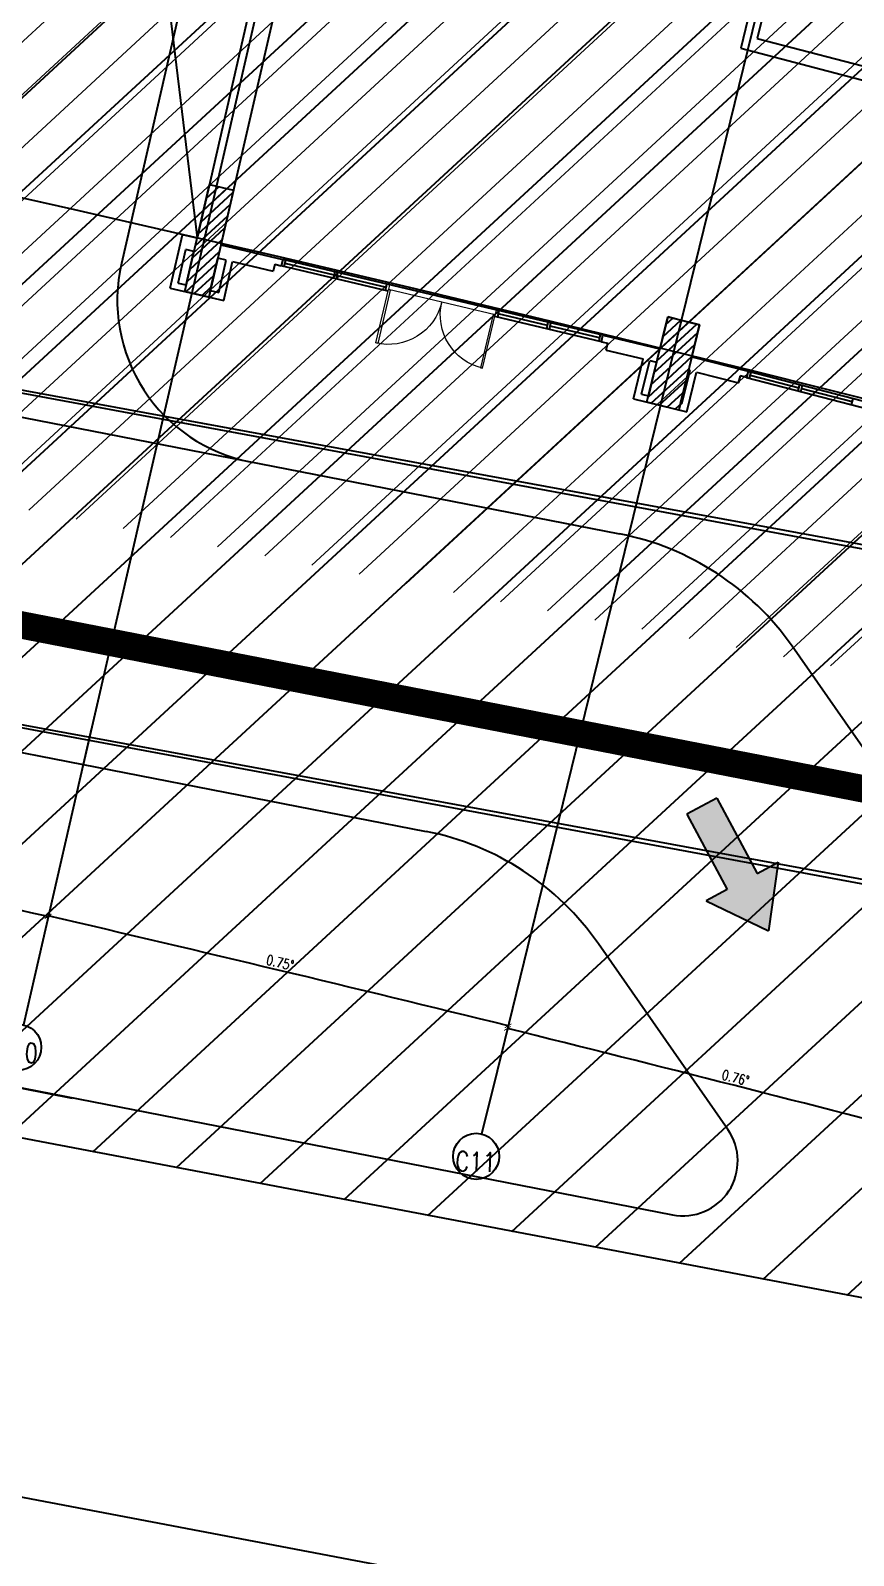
# Model space of a CAD drawing. Extents: x -678889171 to 586587, y -792238163 to 335485.
# Drawn here: x -678751703 to -678736689, y -792199813 to -792172014 of the extents above; entities that cross this region are included whole.
import ezdxf
from ezdxf.enums import TextEntityAlignment as Align

# ---------------------------------------------------------------- set-up
doc = ezdxf.new("R2010")
doc.units = 0
doc.header["$MEASUREMENT"] = 0
doc.layers.get('0').update_dxf_attribs({"color": 8})
for name, color, linetype in [('A-ANNO-LEGN', 252, 'Continuous'), ('A-FLOR-PATT', 252, 'Continuous'), ('A-SITE-PATT', 252, 'Continuous'), ('A-WALL', 252, 'Continuous'), ('XR-Axis$0$A-GRID-LINE-OUT', 252, 'Continuous')]:
    doc.layers.add(name, color=color, linetype=linetype)
for name, color, linetype, lineweight in [('BASEMENT3 LAYOUT$0$A-TABL-TEXT', 252, 'Continuous', 30), ('BASEMENT3 LAYOUT$0$HATCH5', 252, 'Continuous', 15), ('Ground floor Towers$0$04-Ground Floor$0$A-DOOR-FULL', 252, 'Continuous', 20), ('Ground floor Towers$0$04-Ground Floor$0$A-GLAZ', 252, 'Continuous', 20)]:
    doc.layers.add(name, color=color, linetype=linetype, lineweight=lineweight)
doc.styles.add('Ground floor Towers$0$$Bas01-Rname$0$EN-SC', font='swissc.ttf')
doc.styles.add('Ground floor Towers$0$$Bas01-Rname$0$EN-SCL', font='swisscl.ttf')
doc.styles.add('Ground floor Towers$0$04-Ground Floor$0$V2-lower ground$0$LEVEL  FOR LICENSE LOWER GR$0$$LG- LEVEL$0$AR-SR', font='sarb.shx')
doc.styles.add('XR-Axis$0$MEDAD-E-TEXT', font='romans.shx', dxfattribs={"width": 0.8, "height": 1.8})
doc.styles.add('XR-Axis$0$MOD-E-TEXT', font='romans.shx', dxfattribs={"width": 0.8, "height": 1.8})

# ---------------------------------------------------------------- blocks, each defined once
blk = doc.blocks.new('A$C61C61320')
at = {"layer": 'BASEMENT3 LAYOUT$0$HATCH5'}
h = blk.add_hatch(dxfattribs=at)
h.set_pattern_fill('JIS_WOOD', color=256, scale=1000, style=0)
h.set_pattern_definition([(45, (-845680.2949388556, -470481.0696760565), (-499.9999991609842, 499.9999991609843), [])])
h.paths.add_polyline_path([(12440.74077330553, -169431.9252005816), (13408.27617370361, -243253.7315873399), (7111.185080291936, -248399.4795461658), (-61957.46107163071, -237877.8060760189), (-55832.26724016038, -200866.3395951205), (-20860.02674167091, -206712.4958959252), (-20783.43353955913, -208437.764712235), (-16504.6553898881, -208719.7022090854), (-18718.17453308101, -208569.0044804074), (-18168.17453308101, -169431.9252005816)])
at = {"layer": 'BASEMENT3 LAYOUT$0$A-TABL-TEXT', "const_width": 500}
blk.add_lwpolyline([(-88972.05171104963, 22775.97554144054), (13087.40149203665, 22211.71815820993), (12977.94017466274, -133203.5437077869), (15397.77637988678, -244279.008176838), (7656.957292334409, -250604.5168011433), (-62676.49176812707, -239864.7054035134), (-80695.52998699364, -235653.5139011407), (-118847.6494075342, -234162.0357504327), (-129624.8318891085, -222084.4801378573), (-129624.8318891085, -153058.7582305309), (-104567.4960696057, -152628.6520064768), (-88972.05156734609, -151257.049707202)], close=True, dxfattribs=at)
blk = doc.blocks.new('2')
at = {"layer": 'BASEMENT3 LAYOUT$0$A-TABL-TEXT', "const_width": 500}
blk.add_lwpolyline([(28948.80459054373, 254973.3362460719), (131008.25779363, 254409.0788628413), (130898.7964762561, 98993.81699684449), (133318.6326814801, -12081.64747220662), (125577.8135939278, -18407.15609651199), (55244.36453346629, -7667.34469888208), (37225.32631459972, -3456.153196509345), (-926.7931059408002, -1964.675045801327), (-11703.97558751516, 10112.88056677405), (-11703.97558751516, 79138.60247410042), (13353.36023198767, 79568.70869815454), (28948.80473424727, 80940.3109974293)], close=True, dxfattribs=at)
blk = doc.blocks.new('Ground floor Towers$0$04-Ground Floor$0$a-r-00l-facd$0$WATG_DOORDOUBLE_M3')
at = {"layer": 'Ground floor Towers$0$04-Ground Floor$0$A-DOOR-FULL'}
for p, q in [((2199.999999287247, 1.468276605010033e-05), (2200.000000712753, -99.99998531723395)), ((-7.127528078854084e-07, -8.368981070816517e-06), (7.127528078854084e-07, -100.0000083689811))]:
    blk.add_line(p, q, dxfattribs=at)
for points in [[(7.127528078854084e-07, -100.0000083689811), (40.00000071275281, -100.0000077987788), (40.00001545171835, -1199.058316136943), (1.545171835459769e-05, -1199.058316707145)], [(2200.000000712753, -99.99997886421625), (2160.000000712753, -99.99997943441849), (2160.000015465135, -1199.999985887436), (2200.000015465135, -1199.999985317234)]]:
    blk.add_lwpolyline(points, close=True, dxfattribs=at)
for centre, start, end in [((7.127528078854084e-07, -100.0000167199178), 270.0000008170881, 8.137530065835503e-07), ((2200.000000712753, -99.99998535879422), 180.000000813753, 270.0000008170881)]:
    blk.add_arc(centre, 1100, start, end, dxfattribs=at)
at = {"layer": 'Ground floor Towers$0$04-Ground Floor$0$A-GLAZ'}
for p, q in [((-7.127528078854084e-07, -1.482199877500534e-05), (2199.999999287247, 8.229748345911503e-06)), ((7.127528078854084e-07, -100.0000083689811), (2200.000000712753, -99.99998531723395))]:
    blk.add_line(p, q, dxfattribs=at)
blk = doc.blocks.new('XR-Axis$0$_ArchTick')
at = {"const_width": 0.15}
blk.add_lwpolyline([(-0.5, -0.5), (0.5, 0.5)], dxfattribs=at)
blk = doc.blocks.new('*U189')
blk.add_circle((0, 0), 4.2)
at = {"layer": 'XR-Axis$0$A-GRID-LINE-OUT'}
blk.add_line((2.737242717975109, 12.91307485856456), (0.8709408648102626, 4.108705636815997), dxfattribs=at)
at = {"style": 'XR-Axis$0$MEDAD-E-TEXT', "width": 0.8, "flags": 4}
for height, p in [(1.799999999999999, (-0.0692522248746208, 2.544295698152595)), (3.5, (-0.0692522248746208, -0.97607523254144))]:
    blk.add_attdef('00', text='', height=height, dxfattribs=at).set_placement(p, align=Align.MIDDLE_CENTER)
blk = doc.blocks.new('*U190')
blk.add_circle((0, 0), 4.2)
at = {"layer": 'XR-Axis$0$A-GRID-LINE-OUT'}
blk.add_line((2.562223749823528, 12.9489385455272), (0.8152530113074866, 4.120116809940474), dxfattribs=at)
at = {"style": 'XR-Axis$0$MEDAD-E-TEXT', "width": 0.8, "flags": 4}
for height, p in [(1.799999999999999, (-0.0692522248746208, 2.544295698152595)), (3.5, (-0.0692522248746208, -0.97607523254144))]:
    blk.add_attdef('00', text='', height=height, dxfattribs=at).set_placement(p, align=Align.MIDDLE_CENTER)
blk = doc.blocks.new('GR')
at = {"layer": 'A-FLOR-PATT'}
h = blk.add_hatch(color=256, dxfattribs=at)
h.dxf.hatch_style = 1
h.paths.add_polyline_path([(64744.97433743626, -1131.810589075089), (65119.62210483104, -911.6410958468914), (64331.9603504166, 428.6704677641392), (64868.53807542473, 744.0014428198338), (65656.19982980937, -596.3101207911968), (66030.84759717435, -376.1406275480986), (65905.46894390881, -1634.669557183981)])
for p, q in [((61690, 45580), (53291.32627579832, 880.1335675914306)), ((60174.8768082381, 44958.47702707417), (53618.54116322188, 10043.8160864798)), ((71040, 44770), (61791.84706075279, -782.1576375562072)), ((51065.80106699551, 34641.64702229612), (54977.64638893603, 10563.89563205114)), ((56953.80165840432, 21124.21259251968), (54977.06878649931, 10560.82546320346)), ((56410.79165638823, 15747.6964005951), (55415.49213282485, 10457.3293472201)), ((64922.88021439398, 15284.69145882518), (64747.23499838096, 14420.23715108755)), ((65167.14848724953, 15231.34081428852), (65041.30565676317, 14611.99359049244)), ((65041.30565676317, 14611.99359049244), (73302.84162740696, 12810.71435531968)), ((64747.23499838096, 14420.23715108755), (73249.51085968493, 12566.46891536273)), ((91118.10905854641, 2089.001083405527), (18801.22155714846, 12365.71643345358)), ((91171.08015799461, 1959.34538576024), (18807.41378333696, 12365.0869826737)), ((54791.93895073576, 9579.401201000448), (55162.25131921512, 11544.81941343036)), ((55032.02655308414, 10853.65663074004), (55596.25243402692, 11417.88251168281)), ((55073.06621009216, 11071.47298304469), (55485.50677662634, 11483.91354957887)), ((55114.10586710041, 11289.28933534957), (55336.7566856232, 11511.94015387236)), ((55155.14552410832, 11507.10568765411), (55188.00659462006, 11539.96675816586)), ((55162.25131921512, 11544.81941343036), (55604.47041701185, 11461.49913052251)), ((55604.47041701185, 11461.49913052251), (55234.15804853249, 9496.080918092592)), ((54990.98689607624, 10635.8402784355), (55555.21277701901, 11200.06615937827)), ((54949.9472390681, 10418.02392613073), (55514.17312001076, 10982.24980707339)), ((54526.42891641835, 9631.023652717546), (54710.23386040898, 10609.04501901321)), ((54977.06878649931, 10560.82546320346), (54710.23386040898, 10609.04501901321)), ((54908.90758206008, 10200.20757382608), (55473.13346300286, 10764.43345476885)), ((54666.53179732011, 9726.812279995584), (54782.14748412604, 10342.00036754187)), ((54930.83766589508, 10315.13066714985), (54782.14748412604, 10342.00036754187)), ((54815.12294428593, 9698.909576456703), (54930.83766589508, 10315.13066714985)), ((54826.82826804405, 9764.574869216769), (55391.05414898682, 10328.80075015954)), ((54867.86792505195, 9982.391221521306), (55432.09380599484, 10546.6171024642)), ((55415.49213435381, 10457.32934693246), (56557.01162816235, 10235.59406489351)), ((54814.2311348503, 9575.201040726388), (55350.0144919788, 10110.98439785489)), ((55257.18993380274, 9615.89746971491), (55369.26865659314, 10211.63530396722)), ((55525.25905924691, 10181.33483506116), (55369.26865659314, 10211.63530396722)), ((55413.4777682719, 9586.54946883482), (55525.25905924691, 10181.33483506116)), ((55509.25216894429, 9446.467396128077), (55643.05947270715, 10158.45260830587)), ((55643.05947270715, 10158.45260830587), (56391.54297534732, 10013.06288744732)), ((56416.33159496147, 10140.67763713412), (56391.54297534732, 10013.06288744732)), ((56416.33159496147, 10140.67763713412), (56534.12982544161, 10117.79583441338)), ((56557.01162816235, 10235.59406489351), (56534.1298254416, 10117.79583441338)), ((58498.19180020106, 9736.285191557517), (56534.1321509179, 10117.79538269938)), ((62446.92547764505, 9091.50347714292), (56557.01395363862, 10235.5936131795)), ((56606.09654967202, 10226.05952871254), (56583.2147469513, 10108.26129823241)), ((56594.65564831167, 10167.16041347247), (57502.6521146044, 9990.617374543079)), ((57514.12457628964, 10049.67896607356), (57491.24277356894, 9931.880735593435)), ((57563.20717232304, 10040.1448816066), (57540.32536960233, 9922.34665112647)), ((54962.98122585344, 9547.174436432892), (55308.97483497066, 9893.16804555012)), ((57551.7330046743, 9981.074507573916), (58460.08583370022, 9804.462180533594)), ((58449.04550022358, 9745.485256694426), (58471.12616717689, 9863.43910437277)), ((54526.42891641835, 9631.023652717546), (55509.25216894429, 9446.467396128077)), ((54666.53179732011, 9726.812279995582), (54815.12294428593, 9698.909576456703)), ((55234.15804853249, 9496.080918092592), (54791.93895073576, 9579.401201000448)), ((55111.73131685669, 9519.147832139512), (55267.93517796264, 9675.351693245466)), ((55257.18993380274, 9615.89746971491), (55413.4777682719, 9586.54946883482)), ((60532.70544288317, 9463.33253621255), (60510.62477592988, 9345.378688534209)), ((63295.74624323151, 7904.807737427324), (63614.75976149915, 9472.682214278866)), ((63614.72609166987, 9472.516611615945), (63494.56102287721, 8882.427450776158)), ((63586.00600819488, 9331.364453942399), (63708.2927290597, 9453.651174807223)), ((63776.53500519154, 9439.640932686038), (63614.72609166987, 9472.516611615945)), ((63614.75976149915, 9472.682214278866), (64202.71269031848, 9353.052144928497)), ((62424.04367492436, 8973.7052466628), (60461.5410448145, 9354.912993486001)), ((61429.29135760028, 9228.053093475797), (60521.66510940651, 9404.355612373383)), ((61417.8504562399, 9169.153978235714), (61440.73225896063, 9286.952208715833)), ((61466.93305227328, 9159.619893768755), (61489.81485499399, 9277.418124248878)), ((62386.40198025133, 9042.138446369876), (61478.37395363364, 9218.51900900883)), ((63405.38011825341, 8443.631782814395), (64174.08058358717, 9212.33224814816)), ((63450.53659073892, 8665.564950596541), (64148.96064794192, 9363.989007799537)), ((63495.69306322432, 8887.498118378571), (64002.071341648, 9393.876396802254)), ((63540.8495357096, 9109.431286160485), (63855.18203535373, 9423.763785804622)), ((64202.71269110726, 9353.052144085807), (63776.53500519154, 9439.640932686038)), ((64202.71269031848, 9353.052144928497), (63883.69917205084, 7785.177668076955)), ((64082.53967320871, 8762.931840658188), (64202.71269110726, 9353.052144085807)), ((40208.61476376752, 8958.235035943711), (62898.90254524168, 5486.387957828968)), ((62397.84288161166, 9101.037561609877), (62374.96107889098, 8983.239331129875)), ((62423.93899693301, 8973.725579915137), (62446.92547764504, 9091.50347714292)), ((62423.93899693301, 8973.725579915135), (62541.73727392266, 8950.843768160124)), ((62446.92547764504, 9091.50347714292), (63495.65298195328, 8887.792642408112)), ((62516.83525315129, 8823.25104616336), (62541.73727392266, 8950.843768160124)), ((63360.22364576813, 8221.698615032481), (64128.92411110189, 8990.399080366245)), ((62516.83525315129, 8823.251046163361), (63200.44879434785, 8690.46203801674)), ((63051.25907824867, 7956.171939960946), (63200.44879434785, 8690.46203801674)), ((63192.74923669853, 8049.876125158039), (63318.25137148816, 8667.579390975845)), ((63315.06717328285, 7999.765447250567), (64083.7676386165, 8768.465912584215)), ((63318.25137148816, 8667.579390975845), (63445.87298557859, 8642.789437980655)), ((63445.79217374707, 8642.808377986188), (63320.28627557747, 8023.963450685309)), ((64082.71611078092, 8763.800241258607), (65120.75872321182, 8544.557386971632)), ((63379.78657448187, 7887.708153152955), (64038.61116613122, 8546.532744802302)), ((64033.01810097256, 8518.781592520489), (63907.99562418125, 7904.554052687537)), ((63938.98893337449, 7898.943160190752), (64063.12048456967, 8512.423729729851)), ((64032.65436682141, 7756.774362085588), (64180.53454625239, 8487.62494622282)), ((64033.01810097256, 8518.781592520489), (64063.12048456967, 8512.423729729851)), ((64180.53454625239, 8487.62494622282), (64951.68664355864, 8324.751491050436)), ((64978.65455165428, 8452.455647816705), (64950.04847014756, 8325.636176804152)), ((64978.55102083255, 8451.945458021022), (64951.68664355864, 8324.751491050436)), ((65095.96083649776, 8427.147571306657), (64978.55102083255, 8451.945458021022)), ((65095.96083649776, 8427.147571306657), (64978.65455165428, 8452.455647816705)), ((65120.75872321193, 8544.557386971606), (65095.9608364976, 8427.147571306683)), ((65122.36644736765, 8544.211685855093), (65095.96083649776, 8427.147571306657)), ((65095.96077181555, 8427.147284550703), (70961.27920533309, 7161.762040547565)), ((65122.36638347066, 8544.211402580271), (70987.68451854307, 7278.826222963753)), ((65171.14102250196, 8533.209830535816), (65144.83836698243, 8416.602148409425)), ((65158.04117213792, 8475.134204444783), (66062.17227286214, 8280.071596241563)), ((63526.67588077602, 7857.82076415047), (63993.45469364594, 8324.599577020388)), ((63673.56518707017, 7827.933375147986), (63948.29822116066, 8102.666409238474)), ((66049.05337337028, 8221.745257641365, -2.424316051006479e-09), (66075.38719680507, 8338.82485743926)), ((66097.83467182479, 8210.77325139401, -2.424316051006479e-09), (66124.16849525957, 8327.852851191905)), ((66111.04959576763, 8269.526512591307), (67039.71873097206, 8069.169923236395)), ((67026.5998314802, 8010.843584636121, -2.283693188297664e-09), (67052.93365491499, 8127.923184434019)), ((63051.25907824867, 7956.171939960945), (64032.65436682141, 7756.774362085588)), ((63192.74923669853, 8049.876125158038), (63320.28627557747, 8023.963450685309)), ((63883.69917205084, 7785.177668076955), (63295.74624323151, 7904.807737427324)), ((63820.45449336444, 7798.045986145618), (63903.14174867515, 7880.733241456328)), ((92333.3540412009, -4143.973537133584), (17214.66762980421, 6530.896253197561)), ((92416.43385046278, -4281.449913396616), (17216.18961616023, 6532.185557690798)), ((74106.79026506409, -6943.207930264553), (66124.59473659837, 3567.837723753416)), ((41702.63653022787, 2659.80428523913), (59589.88112297814, -77.12785387492977)), ((53418.64443514406, 1558.285316209147), (52560.6303895046, -3011.869706287051)), ((-37994.06410553851, 943.1401037280157), (95815.12356509532, -18882.79082187495)), ((64868.53807542473, 744.0014428198338), (64331.9603504166, 428.670467749238)), ((64868.53807542473, 744.0014428198338), (65656.19982980937, -596.3101207762957)), ((64331.9603504166, 428.670467749238), (65119.62210483104, -911.6410958617926)), ((61928.83574100028, -105.8933042170947), (61005.65041625645, -4663.3305104043)), ((65656.19982980937, -596.3101207762957), (66030.84759717435, -376.1406275480986)), ((66030.84759717435, -376.1406275480986), (65905.46894390881, -1634.66955716908)), ((25922.30354833594, -1004.762742315535), (53339.11773092626, -5194.053558772051)), ((25922.30354833594, -1004.762742315535), (53339.11773092626, -5194.053558772051)), ((65119.62210483104, -911.6410958617926), (64744.97433743626, -1131.81058908999)), ((64744.97433743626, -1131.81058908999), (65905.46894390881, -1634.66955716908)), ((65313.04859768271, -5284.381882468651), (62815.57331433483, -1995.678087950488)), ((35112.10778062529, -2401.60720165598), (64365.4102167775, -6877.662929388288))]:
    blk.add_line(p, q, dxfattribs=at)
for centre, radius, start, end in [((-55662.04957586701, -578844.6859266991), 615202.9587322307, 74.22143378566328, 85.22979167610383), ((-55662.04957586701, -578844.6859266991), 607202.9587322306, 74.22143378566328, 89.82613372100917), ((-55662.04957586701, -578844.6859266991), 599702.9587322306, 74.22143378566328, 89.82613372100917), ((56567.00715037459, 9490.148024728363), 3000, 169.3647514619853, 261.3006288328173), ((63148.09989665736, 3618.655344734948), 4352.74272746954, 79.53126210820633, 79.94586388144602), ((62142.65268865702, 543.9102234921029), 5000, 37.21340820117453, 81.30062883281725), ((58833.63126639347, -5019.605588211795), 5000, 37.21340820117442, 81.30062883281725), ((-66017.88499897496, -633744.8075712677), 642904.9151586723, 79.3530371576258, 80.11110830212348), ((-69243.69506839933, -645813.4018613371), 655375.6968416474, 78.5167994063548, 79.27081134526578), ((-67964.23753354291, -635190.4566647195), 644661.2739605904, 77.68368063576979, 78.44028409426879), ((64516.66018809444, -5889.167382520916), 1000, 261.3006288328173, 37.21340820117445)]:
    blk.add_arc(centre, radius, start, end, dxfattribs=at)
at = {"layer": 'A-FLOR-PATT', "extrusion": (9.109181209446674e-25, -1.749308156266097e-25, -1), "xscale": 0.9090909090909005, "yscale": 0.9090909090909005, "zscale": -0.9090909090909, "rotation": 10.99261631257543}
blk.add_blockref('Ground floor Towers$0$04-Ground Floor$0$a-r-00l-facd$0$WATG_DOORDOUBLE_M3', (-60483.62170497094, 9472.86681615475), dxfattribs=at)
at = {"layer": 'A-FLOR-PATT'}
for p, xscale, yscale, zscale, rotation in [((52763.27128563493, -1907.987777683174), 99.99999999999999, 99.99999999999999, 99.99999999999999, 349.3530371576258), ((52765.74481096621, -1894.928301991003), 100, 100, 100, 169.2708113452658), ((61218.88194641309, -3605.244847724258), 99.99999999999999, 99.99999999999999, 99.99999999999999, 168.4402840942688), ((61228.89652060471, -3556.282901396128), 99.99999999999999, 99.99999999999999, 99.99999999999999, 348.5167994063548)]:
    blk.add_blockref('XR-Axis$0$_ArchTick', p, dxfattribs=dict(at, xscale=xscale, yscale=yscale, zscale=zscale, rotation=rotation))
ref = blk.add_blockref('*U190', (52317.22858992732, -4309.234560105722), dxfattribs=dict(at, xscale=100.0000000000004, yscale=100.0000000000004, zscale=100.0000000000004, rotation=0.5667326876115135))
ref.add_attrib('00', 'C10', dxfattribs={"layer": '0', "height": 353, "rotation": 0.5667326876106663, "style": 'XR-Axis$0$MEDAD-E-TEXT', "width": 0.7999999999999999}).set_placement((52311.26916078121, -4406.905807187739), align=Align.MIDDLE_CENTER)
ref = blk.add_blockref('*U189', (60744.71210258239, -5957.28228557088), dxfattribs=dict(at, xscale=100.0000000000003, yscale=100.0000000000003, zscale=100.0000000000003, rotation=0.5667326876115136))
ref.add_attrib('00', 'C11', dxfattribs={"layer": '0', "height": 353, "rotation": 0.5667326876106663, "style": 'XR-Axis$0$MEDAD-E-TEXT', "width": 0.7999999999999999}).set_placement((60738.75267343625, -6054.9535326529), align=Align.MIDDLE_CENTER)
at = {"layer": 'A-FLOR-PATT', "char_height": 180, "attachment_point": 5, "style": 'XR-Axis$0$MOD-E-TEXT'}
for s, insert, rotation in [('\\A1;0.75°', (57027.02153039727, -2574.305618410568), 348.8938053758103), ('\\A1;0.76°', (65415.10660446942, -4334.979191063905), 348.0619823650193)]:
    blk.add_mtext(s, dxfattribs=dict(at, insert=insert, rotation=rotation))
at = {"layer": 'A-FLOR-PATT', "style": 'Ground floor Towers$0$04-Ground Floor$0$V2-lower ground$0$LEVEL  FOR LICENSE LOWER GR$0$$LG- LEVEL$0$AR-SR', "flags": 12}
for tag, p in [('L', (30296.07288644527, 72859.53473235783)), ('P', (30237.50458115668, 72203.99769414036))]:
    blk.add_attdef(tag, text='', height=500, dxfattribs=at).set_placement(p, align=Align.RIGHT)
at = {"layer": 'A-FLOR-PATT'}
for tag, p, height, style in [('N', (85492.25876324323, 56633.4995742733), 250, 'Ground floor Towers$0$$Bas01-Rname$0$EN-SC'), ('N', (89389.48149106537, 56633.4995742733), 250, 'Ground floor Towers$0$$Bas01-Rname$0$EN-SC'), ('N', (94597.61363499537, 56633.4995742733), 250, 'Ground floor Towers$0$$Bas01-Rname$0$EN-SC'), ('AN', (85922.66280553787, 56313.08159666645), 200, 'Ground floor Towers$0$$Bas01-Rname$0$EN-SCL'), ('AN', (89819.88553336001, 56313.08159666645), 200, 'Ground floor Towers$0$$Bas01-Rname$0$EN-SCL'), ('AN', (95028.01767729002, 56313.08159666645), 200, 'Ground floor Towers$0$$Bas01-Rname$0$EN-SCL'), ('SN', (85299.47460008037, 56025.08594095582), 200, 'Ground floor Towers$0$$Bas01-Rname$0$EN-SCL'), ('F', (85927.04975899268, 56008.67972904726), 200, 'Ground floor Towers$0$$Bas01-Rname$0$EN-SCL'), ('SN', (89196.69732790251, 56025.08594095582), 200, 'Ground floor Towers$0$$Bas01-Rname$0$EN-SCL'), ('F', (89824.27248681482, 56008.67972904726), 200, 'Ground floor Towers$0$$Bas01-Rname$0$EN-SCL'), ('SN', (94404.82947183252, 56025.08594095582), 200, 'Ground floor Towers$0$$Bas01-Rname$0$EN-SCL'), ('F', (95032.40463074483, 56008.67972904726), 200, 'Ground floor Towers$0$$Bas01-Rname$0$EN-SCL')]:
    blk.add_attdef(tag, p, '', height=height, dxfattribs=dict(at, style=style))
at = {"layer": 'A-FLOR-PATT', "style": 'Ground floor Towers$0$$Bas01-Rname$0$EN-SCL', "width": 0.8}
for p in [(85305.16036184286, 56295.1433535593), (89202.383089665, 56295.1433535593), (94410.51523359501, 56295.1433535593)]:
    blk.add_attdef('FN', p, '', height=250, dxfattribs=at)

msp = doc.modelspace()

# ---------------------------------------------------------------- block references
at = {"layer": 'A-SITE-PATT', "rotation": 357.6731745000001}
for name, p in [('2', (-678833487.1858103, -792167746.3685482, -212772)), ('A$C61C61320', (-678706236.4347705, -791940527.995869, -212772))]:
    msp.add_blockref(name, p, dxfattribs=at)

# ---------------------------------------------------------------- next in the draw order: block references
at = {"layer": 'A-WALL', "rotation": 357.6731745000001}
msp.add_blockref('GR', (-678804025.0995113, -792184118.4910543, -212772), dxfattribs=at)

# ---------------------------------------------------------------- next in the draw order: hatches: boundary and pattern name
at = {"layer": 'A-ANNO-LEGN'}
h = msp.add_hatch(dxfattribs=at)
h.set_pattern_fill('ANSI31', color=256, scale=10000, angle=-2.326825500000001)
h.set_pattern_definition([(42.6731745, (-679564563.7146958, -792179516.537627), (-847.2693918303064, 919.0400305032981), [])])
h.paths.add_polyline_path([(-678777672.8996642, -792179735.1176345), (-678770187.1392597, -792139007.139102), (-678733063.7379951, -792148537.2472874), (-678731444.0167841, -792108675.140868), (-678688692.2204224, -792110162.0728618), (-678692240.0211401, -792193145.4692618), (-678709626.0473782, -792200229.2193018), (-678779081.755804, -792187036.6399584)])

# ---------------------------------------------------------------- next in the draw order: linework, layer by layer
at = {"layer": 'A-ANNO-LEGN', "elevation": -212772}
msp.add_lwpolyline([(-678777672.8996642, -792179735.1176345), (-678770187.1392597, -792139007.139102), (-678733063.7379951, -792148537.2472874), (-678731444.0167841, -792108675.140868), (-678688692.2204224, -792110162.0728618), (-678692240.0211401, -792193145.4692618), (-678709626.0473782, -792200229.2193018), (-678779081.755804, -792187036.6399584)], close=True, dxfattribs=at)

doc.saveas('drawing.dxf')
